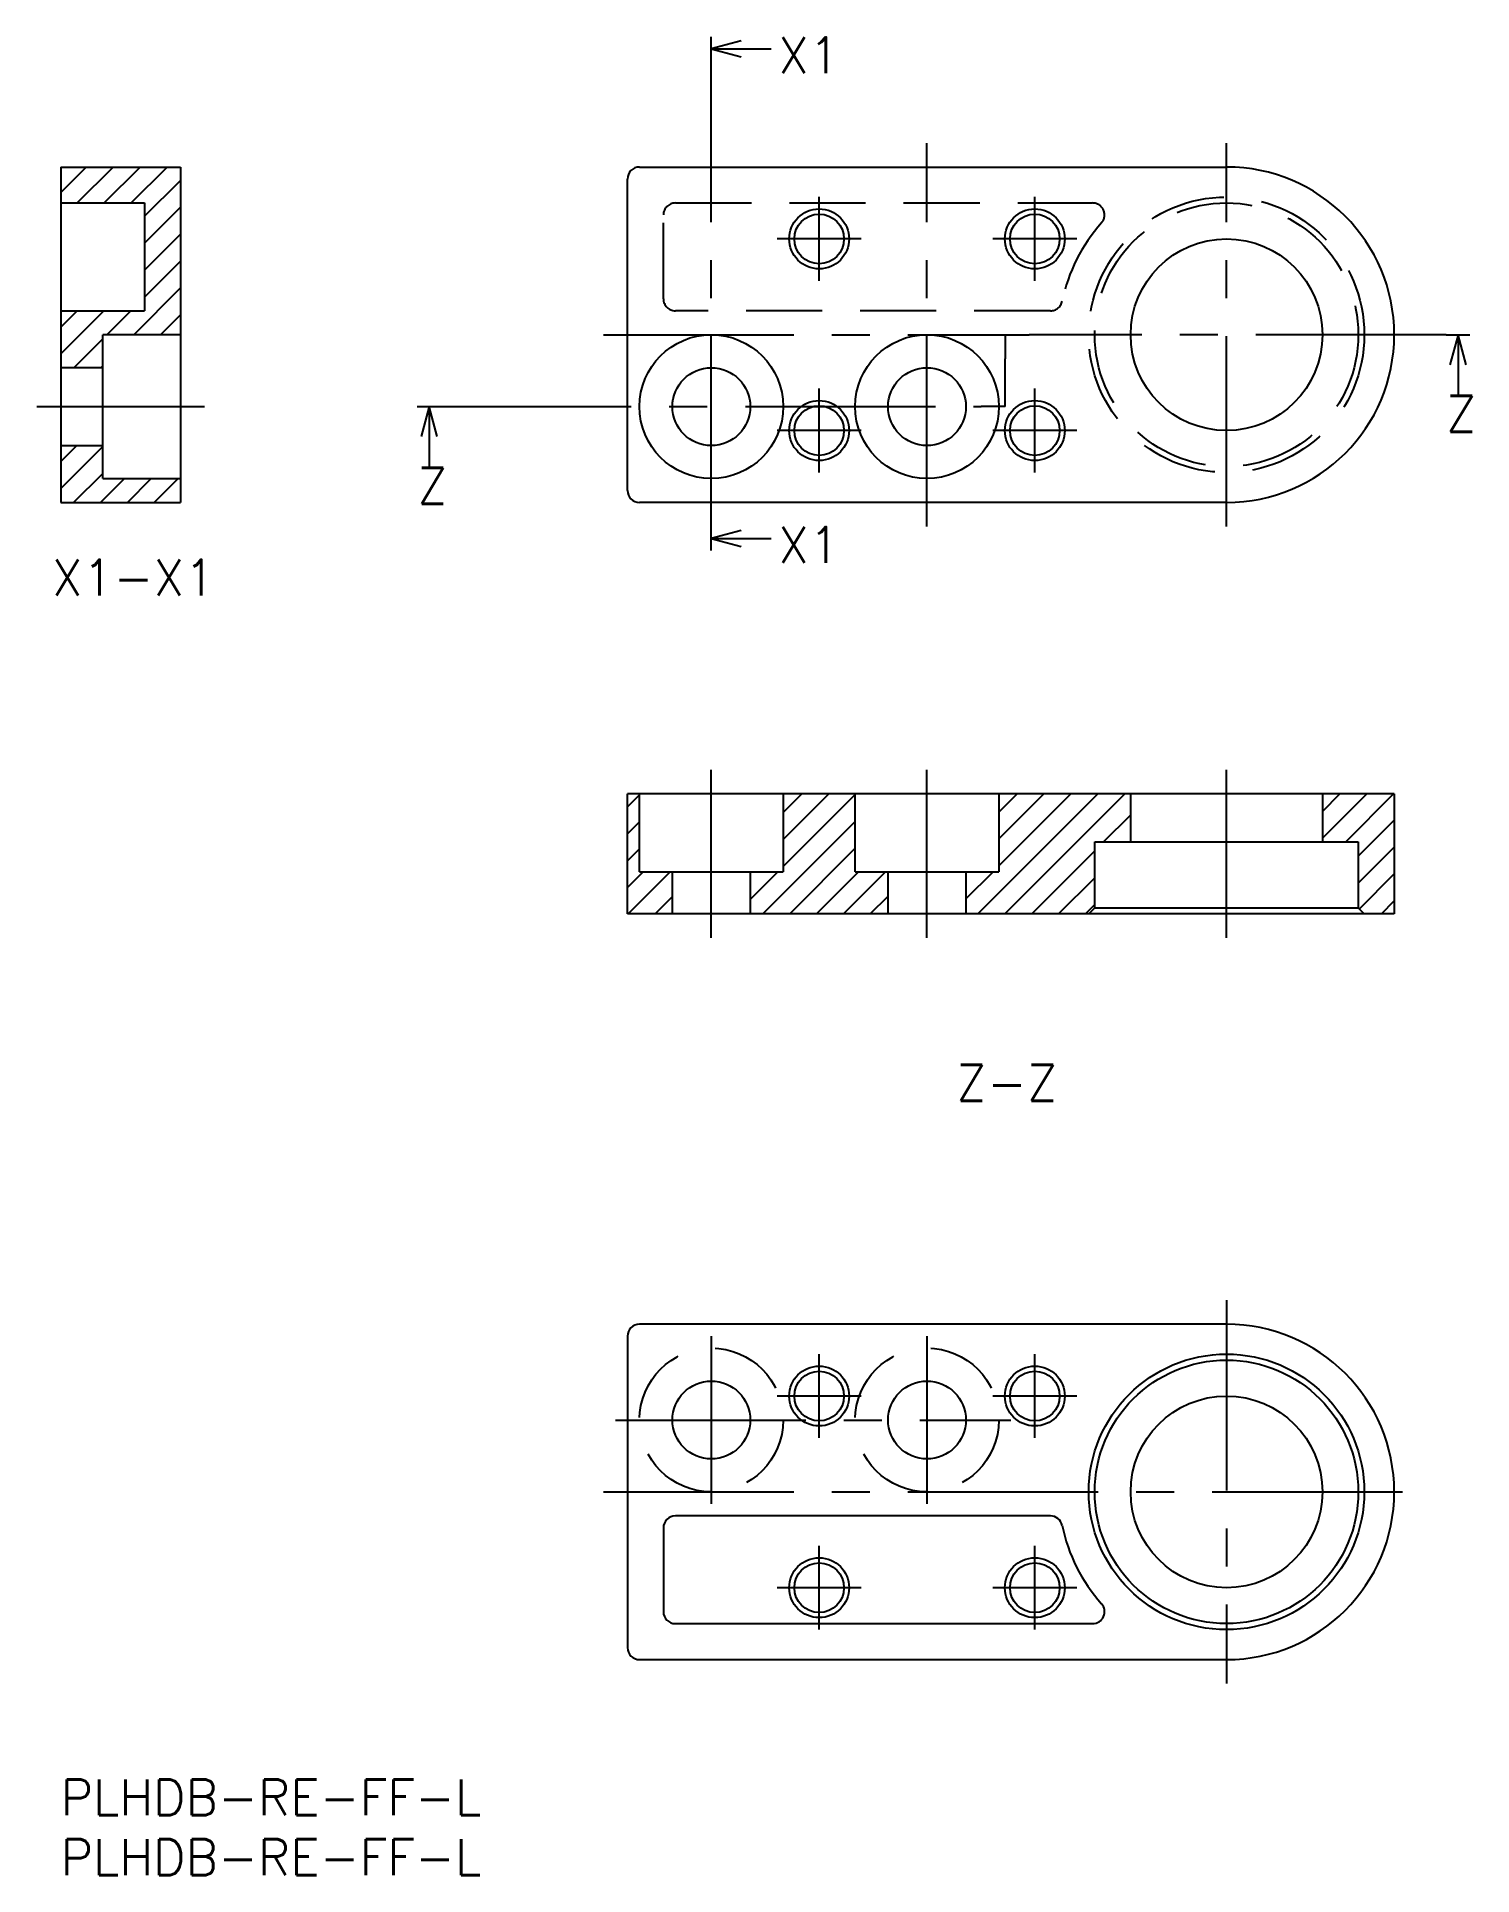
# Model space of a CAD drawing. Extents: x -2 to 118, y -8 to 145.
import ezdxf

# ---------------------------------------------------------------- set-up
doc = ezdxf.new("R2010")
doc.units = 0
doc.header["$LTSCALE"] = 0.5
doc.linetypes.add('CENTER', pattern=[50.8, 31.75, -6.35, 6.35, -6.35])
doc.linetypes.add('DASHED', pattern=[19.05, 12.7, -6.35])
for name, color, linetype in [('MSM_CENTER', 1, 'CENTER'), ('MSM_CONTINUOUS', 7, 'CONTINUOUS'), ('MSM_DASHED', 4, 'DASHED'), ('MSM_NARROW', 5, 'CONTINUOUS'), ('MSM_PART_NUMBER', 7, 'CONTINUOUS')]:
    doc.layers.add(name, color=color, linetype=linetype)
doc.styles.get("Standard").update_dxf_attribs({"font": 'txt.shx', "height": 2, "bigfont": 'bigfont.shx'})

# ---------------------------------------------------------------- blocks, each defined once
blk = doc.blocks.new('*U64')
at = {"layer": 'MSM_PART_NUMBER'}
blk.add_text('PLHDB-RE-FF-L', height=3, dxfattribs=at).set_placement((0, -3))
blk = doc.blocks.new('*U65')
at = {"layer": 'MSM_PART_NUMBER'}
blk.add_text('PLHDB-RE-FF-L', height=3, dxfattribs=at).set_placement((0, -8))

msp = doc.modelspace()

# ---------------------------------------------------------------- linework, layer by layer
at = {"layer": 'MSM_CENTER'}
for p, q in [((54.3, 104.59), (54.3, 143.46)), ((72.3, 104.59), (72.3, 136.59)), ((97.3, 104.59), (97.3, 136.59)), ((63.3, 125.09), (63.3, 132.09)), ((81.3, 125.09), (81.3, 132.09)), ((66.8, 128.59), (59.8, 128.59)), ((84.8, 128.59), (77.8, 128.59)), ((45.3, 120.59), (78.82, 120.59)), ((115.62, 120.59), (80.82, 120.59)), ((78.82, 116.59), (78.82, 118.59)), ((63.3, 109.09), (63.3, 116.09)), ((81.3, 109.09), (81.3, 116.09)), ((-2, 114.59), (12, 114.59)), ((31.74, 114.59), (76.82, 114.59)), ((66.8, 112.59), (59.8, 112.59)), ((84.8, 112.59), (77.8, 112.59)), ((54.3, 70.26), (54.3, 84.26)), ((72.3, 70.26), (72.3, 84.26)), ((97.3, 70.26), (97.3, 84.26)), ((97.3, 40), (97.3, 8)), ((54.3, 37), (54.3, 23)), ((72.3, 37), (72.3, 23)), ((63.3, 28.5), (63.3, 35.5)), ((81.3, 28.5), (81.3, 35.5)), ((66.8, 32), (59.8, 32)), ((84.8, 32), (77.8, 32)), ((46.3, 30), (79.3, 30)), ((45.3, 24), (113.3, 24)), ((63.3, 12.5), (63.3, 19.5)), ((81.3, 12.5), (81.3, 19.5)), ((66.8, 16), (59.8, 16)), ((84.8, 16), (77.8, 16))]:
    msp.add_line(p, q, dxfattribs=at)
at = {"layer": 'MSM_CONTINUOUS'}
for p, q in [((0, 134.59), (10, 134.59)), ((0, 134.59), (0, 106.59)), ((10, 134.59), (10, 106.59)), ((47.3, 107.59), (47.3, 133.59)), ((48.3, 134.59), (97.3, 134.59)), ((0, 131.59), (7, 131.59)), ((7, 131.59), (7, 122.59)), ((0, 122.59), (7, 122.59)), ((3.5, 108.59), (3.5, 120.59)), ((10, 120.59), (3.5, 120.59)), ((78.82, 120.59), (78.82, 118.59)), ((78.82, 120.59), (80.82, 120.59)), ((3.5, 117.84), (0, 117.84)), ((78.82, 114.59), (78.82, 116.59)), ((78.82, 114.59), (76.82, 114.59)), ((0, 111.34), (3.5, 111.34)), ((3.5, 108.59), (10, 108.59)), ((0, 106.59), (10, 106.59)), ((97.3, 106.59), (48.3, 106.59)), ((47.3, 72.26), (47.3, 82.26)), ((111.3, 82.26), (47.3, 82.26)), ((48.3, 75.76), (48.3, 82.26)), ((60.3, 82.26), (60.3, 75.76)), ((66.3, 75.76), (66.3, 82.26)), ((78.3, 82.26), (78.3, 75.76)), ((89.3, 78.26), (89.3, 82.26)), ((105.3, 82.26), (105.3, 78.26)), ((111.3, 82.26), (111.3, 72.26)), ((86.3, 72.76), (86.3, 78.26)), ((86.3, 78.26), (108.3, 78.26)), ((108.3, 78.26), (108.3, 72.76)), ((48.3, 75.76), (60.3, 75.76)), ((51.05, 72.26), (51.05, 75.76)), ((57.55, 75.76), (57.55, 72.26)), ((66.3, 75.76), (78.3, 75.76)), ((69.05, 72.26), (69.05, 75.76)), ((75.55, 75.76), (75.55, 72.26)), ((111.3, 72.26), (47.3, 72.26)), ((85.8, 72.26), (86.3, 72.76)), ((86.3, 72.76), (108.3, 72.76)), ((108.3, 72.76), (108.8, 72.26)), ((47.3, 37), (47.3, 11)), ((97.3, 38), (48.3, 38)), ((82.6, 22), (51.3, 22)), ((50.3, 21), (50.3, 14)), ((51.3, 13), (86.12, 13)), ((48.3, 10), (97.3, 10))]:
    msp.add_line(p, q, dxfattribs=at)
for centre, radius in [((63.3, 128.59), 2.07), ((81.3, 128.59), 2.07), ((97.3, 120.59), 8), ((54.3, 114.59), 6), ((72.3, 114.59), 6), ((54.3, 114.59), 3.25), ((72.3, 114.59), 3.25), ((63.3, 112.59), 2.07), ((81.3, 112.59), 2.07), ((97.3, 24), 11.5), ((63.3, 32), 2.07), ((81.3, 32), 2.07), ((97.3, 24), 11), ((54.3, 30), 3.25), ((72.3, 30), 3.25), ((97.3, 24), 8), ((63.3, 16), 2.07), ((81.3, 16), 2.07)]:
    msp.add_circle(centre, radius, dxfattribs=at)
for centre, radius, start, end in [((48.3, 133.59), 1, 90, 180), ((97.3, 120.59), 14, 270, 90), ((48.3, 107.59), 1, 180, 270), ((48.3, 37), 1, 90, 180), ((97.3, 24), 14, 270, 90), ((51.3, 21), 1, 90, 180), ((82.6, 21), 1, 11.537, 90), ((97.3, 24), 14, 191.537, 221.8103), ((51.3, 14), 1, 180, 270), ((86.12, 14), 1, 270, 41.8103), ((48.3, 11), 1, 180, 270)]:
    msp.add_arc(centre, radius, start, end, dxfattribs=at)
at = {"layer": 'MSM_DASHED'}
for p, q in [((50.3, 123.59), (50.3, 130.59)), ((51.3, 131.59), (86.12, 131.59)), ((82.6, 122.59), (51.3, 122.59))]:
    msp.add_line(p, q, dxfattribs=at)
for centre, radius in [((97.3, 120.59), 11.5), ((97.3, 120.59), 11), ((54.3, 30), 6), ((72.3, 30), 6)]:
    msp.add_circle(centre, radius, dxfattribs=at)
for centre, radius, start, end in [((51.3, 130.59), 1, 90, 180), ((86.12, 130.59), 1, 318.1897, 90), ((97.3, 120.59), 14, 138.1897, 168.463), ((51.3, 123.59), 1, 180, 270), ((82.6, 123.59), 1, 270, 348.463)]:
    msp.add_arc(centre, radius, start, end, dxfattribs=at)
at = {"layer": 'MSM_NARROW'}
for p, q in [((0, 132.46), (2.13, 134.59)), ((1.38, 131.59), (4.38, 134.59)), ((3.62, 131.59), (6.62, 134.59)), ((5.87, 131.59), (8.87, 134.59)), ((7, 130.48), (10, 133.48)), ((7, 128.23), (10, 131.23)), ((7, 125.99), (10, 128.99)), ((7, 123.74), (10, 126.74)), ((6.09, 120.59), (10, 124.5)), ((0, 121.23), (1.36, 122.59)), ((0, 118.99), (3.6, 122.59)), ((3.85, 120.59), (5.85, 122.59)), ((8.34, 120.59), (10, 122.25)), ((1.1, 117.84), (3.5, 120.24)), ((3.34, 117.84), (3.5, 118)), ((0, 110.01), (1.33, 111.34)), ((0, 107.76), (3.5, 111.26)), ((1.07, 106.59), (3.5, 109.02)), ((3.32, 106.59), (5.32, 108.59)), ((5.56, 106.59), (7.56, 108.59)), ((7.81, 106.59), (9.81, 108.59)), ((47.3, 81.18), (48.3, 82.18)), ((60.3, 80.7), (61.86, 82.26)), ((60.3, 78.46), (64.1, 82.26)), ((60.3, 76.21), (66.3, 82.21)), ((76.55, 72.26), (86.55, 82.26)), ((78.3, 80.74), (79.82, 82.26)), ((78.3, 78.5), (82.06, 82.26)), ((78.3, 76.25), (84.31, 82.26)), ((78.8, 72.26), (88.8, 82.26)), ((105.3, 80.8), (106.76, 82.26)), ((105.3, 78.56), (109, 82.26)), ((107.25, 78.26), (111.25, 82.26)), ((47.3, 78.93), (48.3, 79.93)), ((58.59, 72.26), (66.3, 79.97)), ((87.04, 78.26), (89.3, 80.52)), ((108.3, 77.07), (111.3, 80.07)), ((89.29, 78.26), (89.3, 78.27)), ((47.3, 76.69), (48.3, 77.69)), ((60.84, 72.26), (66.3, 77.72)), ((81.04, 72.26), (86.3, 77.52)), ((108.3, 74.82), (111.3, 77.82)), ((47.3, 74.44), (48.62, 75.76)), ((47.37, 72.26), (50.87, 75.76)), ((57.55, 75.71), (57.6, 75.76)), ((57.55, 73.46), (59.85, 75.76)), ((63.08, 72.26), (66.58, 75.76)), ((65.33, 72.26), (68.83, 75.76)), ((75.55, 75.75), (75.56, 75.76)), ((75.55, 73.5), (77.81, 75.76)), ((83.29, 72.26), (86.3, 75.27)), ((108.39, 72.67), (111.3, 75.58)), ((49.61, 72.26), (51.05, 73.7)), ((67.57, 72.26), (69.05, 73.74)), ((85.53, 72.26), (86.3, 73.03)), ((110.23, 72.26), (111.3, 73.33))]:
    msp.add_line(p, q, dxfattribs=at)
for centre in [(63.3, 128.59), (81.3, 128.59), (63.3, 112.59), (81.3, 112.59), (63.3, 32), (81.3, 32), (63.3, 16), (81.3, 16)]:
    msp.add_circle(centre, 2.5, dxfattribs=at)
at = {"layer": 'MSM_PART_NUMBER'}
for p, q in [((54.3, 143.46), (54.3, 145.46)), ((56.8, 145.13), (54.3, 144.46)), ((54.3, 144.46), (56.8, 143.79)), ((54.3, 144.46), (59.3, 144.46)), ((115.62, 120.59), (117.62, 120.59)), ((116.62, 120.59), (115.95, 118.09)), ((117.29, 118.09), (116.62, 120.59)), ((116.62, 120.59), (116.62, 115.59)), ((29.74, 114.59), (31.74, 114.59)), ((30.74, 114.59), (30.07, 112.09)), ((31.41, 112.09), (30.74, 114.59)), ((30.74, 114.59), (30.74, 109.59)), ((54.3, 102.59), (54.3, 104.59)), ((56.8, 104.26), (54.3, 103.59)), ((54.3, 103.59), (56.8, 102.92)), ((54.3, 103.59), (59.3, 103.59))]:
    msp.add_line(p, q, dxfattribs=at)

# ---------------------------------------------------------------- block references
at = {"layer": 'MSM_CONTINUOUS'}
for name in ['*U64', '*U65']:
    msp.add_blockref(name, (0, 0), dxfattribs=at)

# ---------------------------------------------------------------- texts
at = {"layer": 'MSM_PART_NUMBER'}
for s, p in [('X1', (59.88, 142.43)), ('Z', (115.62, 112.49)), ('Z', (29.74, 106.49)), ('X1', (59.88, 101.55)), ('X1-X1', (-0.74, 98.82)), ('Z-Z', (74.73, 56.65))]:
    msp.add_text(s, height=3, dxfattribs=at).set_placement(p)

doc.saveas('drawing.dxf')
